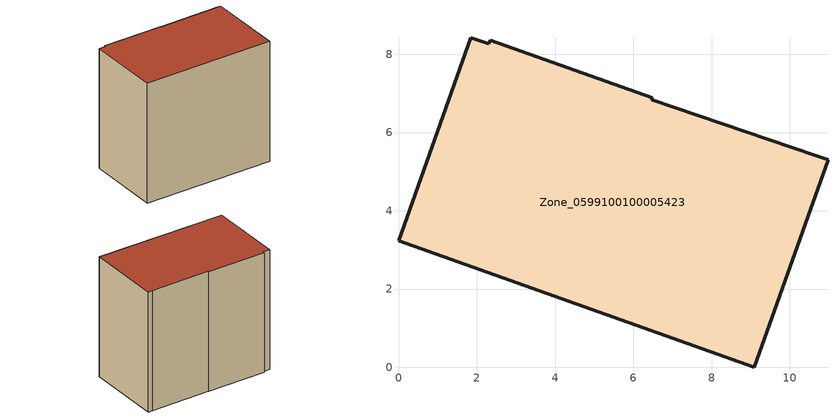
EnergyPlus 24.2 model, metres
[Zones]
Zone_0599100100005423
 floor ground (C_G): 1.85,8.42 2.31,8.27 2.34,8.36 6.49,6.89 6.47,6.84 10.66,5.4 10.97,5.3 9.09,0 0,3.23 z0.55
 wall outside (C_F): 0,3.23 9.09,0 10.97,5.3 10.66,5.4 6.47,6.84 6.49,6.89 2.34,8.36 2.31,8.27 1.85,8.42 0,3.23 z0.55:9.54
 roof outside (C_R): 2.31,8.27 1.85,8.42 0,3.23 9.09,0 10.97,5.3 10.66,5.4 6.47,6.84 6.49,6.89 2.34,8.36 z9.54
[BUILDING]
Pand.0599100100005423: North Axis=0; Terrain=City; Loads Convergence Tolerance Value=0.04; Temperature Convergence Tolerance Value=0.4; Solar Distribution=FullExterior; Maximum Number of Warmup Days=25; Minimum Number of Warmup Days=1
[Site:Location]
Rotterdam.The.Hague.AP_ZH_NLD Design_Conditions: Latitude=51.96; Longitude=4.45; Time Zone=1; Elevation=-4.5
[SITE:GROUNDTEMPERATURE:BUILDINGSURFACE]
18, 18, 18, 18, 18, 18, 18, 18, 18, 18, 18, 18
[MATERIAL] Thermal Absorptance=0.9; Solar Absorptance=0.7; Visible Absorptance=0.7
Name | Roughness | Thickness | Conductivity | Density | Specific Heat
G.TC.2006-2014 | MediumSmooth | 0.15 | 0.06 | 540 | 1210
F.TC.2006-2014 | Rough | 0.3 | 0.12 | 1920 | 840
R.TC.2006-2014 | MediumRough | 0.2 | 0.08 | 1500 | 1000
[CONSTRUCTION]
C_G: G.TC.2006-2014
C_F: F.TC.2006-2014
C_R: R.TC.2006-2014
[ZONE]
Zone_0599100100005423: Type=1; Multiplier=1; Ceiling Height=Autocalculate; Volume=Autocalculate; Floor Area=autocalculate; Part of Total Floor Area=Yes
[ZONEINFILTRATION:DESIGNFLOWRATE]
Infil_Zone_0599100100005423: Zone or ZoneList or Space or SpaceList=Zone_0599100100005423; Schedule=AlwaysOn; Design Flow Rate Calculation Method=Flow/Area; Flow Rate per Floor Area=0.0015; Constant Term Coefficient=1; Temperature Term Coefficient=0; Velocity Term Coefficient=0; Velocity Squared Term Coefficient=0
[HVACTEMPLATE:ZONE:IDEALLOADSAIRSYSTEM]
Zone_0599100100005423: Maximum Heating Supply Air Temperature=50; Minimum Cooling Supply Air Temperature=13; Maximum Heating Supply Air Humidity Ratio=0.0156; Minimum Cooling Supply Air Humidity Ratio=0.0077; Heating Limit=NoLimit; Cooling Limit=NoLimit; Dehumidification Control Type=ConstantSensibleHeatRatio; Cooling Sensible Heat Ratio=0.7; Dehumidification Setpoint=60; Humidification Control Type=None; Humidification Setpoint=30; Outdoor Air Method=None; Outdoor Air Flow Rate per Person=0.00944; Outdoor Air Flow Rate per Zone Floor Area=0; Outdoor Air Flow Rate per Zone=0; Demand Controlled Ventilation Type=None; Outdoor Air Economizer Type=NoEconomizer; Heat Recovery Type=None; Sensible Heat Recovery Effectiveness=0.7; Latent Heat Recovery Effectiveness=0.65
[ZONECONTROL:THERMOSTAT]
ThermostatControl_Zone_0599100100005423: Zone or ZoneList=Zone_0599100100005423; Control Type Schedule=DualSetpointControlType; Control 1=Thermostat_Zone_0599100100005423; Temperature Difference Between Cutout And Setpoint=0
[THERMOSTATSETPOINT:DUALSETPOINT]
Thermostat_Zone_0599100100005423: Heating Setpoint Temperature Schedule=HeatingSetpoint_Zone_0599100100005423; Cooling Setpoint Temperature Schedule=CoolingSetpoint_Zone_0599100100005423
[SCHEDULE:COMPACT]
HeatingSetpoint_Zone_0599100100005423: Through: 12/31, For: AllDays, Until: 24:00, 21
CoolingSetpoint_Zone_0599100100005423: Through: 12/31, For: AllDays, Until: 24:00, 24
DualSetpointControlType: Through: 12/31, For: AllDays, Until: 24:00, 4
AlwaysOn: Through: 12/31, For: AllDays, Until: 24:00, 1
